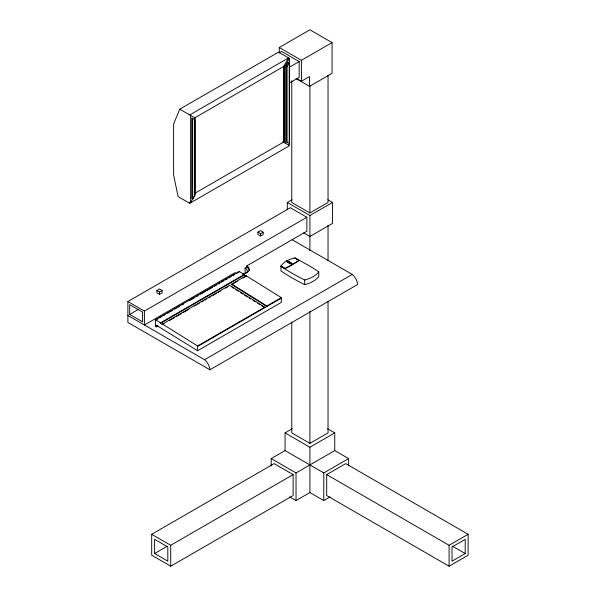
<?xml version="1.0" encoding="UTF-8"?>
<svg xmlns="http://www.w3.org/2000/svg" width="596" height="596" viewBox="0 0 596 596"><rect width="100%" height="100%" fill="white"/><g stroke="black" fill="none" stroke-linecap="round" stroke-linejoin="round"><path stroke-width="0.89" d="M271.195 465.96L271.195 458.592L296.033 472.933L334.751 450.583L334.751 432.897L309.905 447.238L309.905 492.557L296.033 500.565L289.626 496.863M164.049 323.643L162.455 324.567L160.495 323.345L244.189 275.024L244.204 274.518L239.227 271.411L155.534 319.732L155.444 326.399L156.204 326.839L157.903 326.094M160.495 323.345L160.51 322.838L244.204 274.518M162.455 324.567L162.47 324.06L229.631 285.283L264.766 307.193L264.751 307.7L261.622 305.748M281.297 297.65L266.866 305.979L266.852 306.486L231.717 284.575L231.732 284.069L246.163 275.739L281.297 297.65L281.275 302.41L197.581 350.731L197.604 345.963L264.766 307.193M229.616 285.789L229.631 285.283M239.205 271.918L239.227 271.411M242.937 278.094L246.141 276.246L246.163 275.739M189.744 114.939L288.546 57.901L284.15 65.508L284.15 142.451L289.44 145.499L289.44 58.415L278.548 52.128L179.746 109.172L173.63 123.983L173.63 175.157L178.1 196.598L189.744 203.318L288.546 146.273L288.546 144.984M189.744 203.318L189.744 202.029L190.638 202.543L195.026 194.937L195.026 117.993L179.746 109.172M192.664 199.243L194.788 195.57L194.788 119.707L191.77 117.963L191.77 198.721L192.664 199.243L192.664 118.485M285.044 142.965L285.044 66.022L289.44 58.415M286.184 65.91L288.308 62.237L289.202 62.751L289.202 143.509L286.184 141.766L286.184 65.91L287.078 66.424L287.078 142.28M287.078 66.424L289.202 62.751M279.248 52.962L279.248 47.501L309.905 29.8L332.061 42.592L332.061 73.345L309.51 86.36L296.063 78.597M279.077 52.768L281.483 51.375L299.17 61.582L299.17 77.353L289.731 82.799M194.75 117.859L283.532 66.573L283.473 142.094M289.731 67.035L299.17 61.582M279.248 47.501L301.405 60.293L332.061 42.592M296.659 78.486L301.405 81.227L309.51 76.541L309.51 86.36M287.302 209.755L287.302 202.476L291.98 199.772M292.129 239.711L352.258 274.428A9.536 5.506 60 0 1 357.622 284.501L209.904 369.781L127.879 322.429L127.879 301.531L290.341 207.728L306.873 217.279L306.873 231.196L246.811 265.876A8.389 4.843 0 0 1 243.049 273.974M156.852 290.475L159.445 288.986L162.112 290.52L162.112 292.852L159.527 294.342L156.852 292.8L156.852 290.475L159.527 292.018L162.112 290.52M257.889 232.142L260.482 230.645L263.149 232.187L263.149 234.519L260.564 236.009L257.889 234.466L257.889 232.142L260.564 233.684L263.149 232.187M129.69 314.405L142.6 321.855L142.6 312.118L129.69 304.668L129.69 314.405L138.555 309.287M291.779 80.773L291.779 202.476L309.905 212.936L328.038 202.476L328.038 75.2M127.879 301.531L144.411 311.075L306.873 217.279M287.302 202.476L309.905 215.521L332.508 202.476L332.508 223.403L309.905 236.456L303.669 232.857M245.083 273.847L245.083 268.163L246.811 267.164L246.811 265.876M156.323 319.776L157.933 318.845M159.542 317.914L161.956 316.521M163.565 315.597L165.174 314.666M167.588 313.272L169.197 312.341M170.806 311.41L172.415 310.486M174.829 309.093L176.438 308.162M178.048 307.231L179.657 306.299M182.071 304.906L183.68 303.982M189.312 300.727L194.14 297.94M196.553 296.547L198.163 295.616M200.584 294.223L205.411 291.437M207.021 290.505L212.653 287.25M214.262 286.326L216.676 284.933M218.285 284.001L219.894 283.07M221.503 282.139L223.917 280.746M225.526 279.822L227.136 278.891M228.745 277.959L231.159 276.566M232.768 275.635L234.377 274.711M236.791 273.318L238.4 272.387M156.204 326.839L157.813 325.908M169.651 320.41L174.442 317.638M176.043 316.714L181.638 313.489M183.24 312.565L188.835 309.331M194.438 306.098L196.032 305.174M197.634 304.251L199.228 303.334M201.627 301.949L203.229 301.025M204.83 300.101L206.425 299.177M208.823 297.791L210.425 296.868M212.027 295.944L216.825 293.172M218.419 292.249L220.818 290.87M225.616 288.099L228.015 286.713M231.717 284.575L237.327 281.334M197.581 346.47L281.275 298.156M127.879 315.448L204.547 359.708L352.258 274.428M330.191 496.863L323.784 500.565L323.784 472.933L285.067 450.583L285.067 432.897L292.278 428.733M271.195 458.592L285.067 450.583M151.697 534.299L274.1 463.628L293.128 474.617L293.128 495.529L170.717 566.2L151.697 555.219L151.697 534.299L170.717 545.288L293.128 474.617M291.779 322.101L291.779 432.897L309.905 443.364L328.038 432.897L328.038 301.613M154.602 553.535L167.811 561.164L167.811 546.964L154.602 539.335L154.602 553.535L167.379 546.159M323.784 472.933L348.623 458.592L348.623 465.96M326.69 474.617L345.717 463.628L468.121 534.299L468.121 555.219L449.093 566.2L326.69 495.529L326.69 474.617L449.093 545.288L468.121 534.299M465.215 553.535L452.006 561.164L452.006 546.964L465.215 539.335L465.215 553.535L452.431 546.159M286.937 260.839L286.952 260.832A12.687 7.323 0 0 1 291.608 263.521L291.593 263.79A12.687 7.323 0 0 1 286.937 261.1L286.922 260.825A12.687 7.323 0 0 0 291.593 263.529L291.623 263.536M286.937 261.1L286.952 261.093A12.687 7.323 0 0 1 287.518 261.294M284.15 65.508L285.044 66.022M282.862 141.706L283.532 142.094L194.75 193.35L194.75 117.837M327.837 199.772L332.508 202.476M295.065 257.904L299.14 260.519A157.165 90.741 0 0 1 285.044 268.654L280.969 266.3A222.554 128.49 0 0 0 304.69 280.001A27.118 15.652 0 0 0 318.785 271.858L318.785 276.507A27.118 15.652 0 0 1 304.69 284.65A222.554 128.49 0 0 1 280.969 270.957L280.969 266.047A23.535 13.589 0 0 1 295.065 257.904L295.065 258.165A222.554 128.49 0 0 1 318.785 271.858M295.065 258.165L299.14 260.519M280.969 266.047L285.044 268.394A157.165 90.741 0 0 0 299.14 260.258M155.504 324.716L197.581 350.731M327.539 428.733L334.751 432.897M334.751 450.583L348.623 458.592M285.067 432.897L309.905 447.238M309.905 492.557L323.784 500.565M244.189 275.024L246.141 276.246M231.732 284.069L266.866 305.979M231.956 287.25L233.52 288.226M235.86 289.686L238.199 291.146M240.546 292.606L242.885 294.066M244.449 295.042L247.571 296.987M249.135 297.963L250.692 298.931M253.039 300.391L255.379 301.852M257.718 303.312L260.065 304.78M155.534 319.732L160.51 322.838M162.47 324.06L197.604 345.963M291.623 263.797L291.608 263.782A12.687 7.323 0 0 0 288.069 261.51M449.093 545.288L449.093 566.2M328.038 225.266L328.038 260.646M309.905 85.668L309.905 212.936M309.905 215.521L309.905 250.633M309.905 311.149L309.905 443.364M304.69 280.001L304.69 284.65M301.405 60.293L301.405 81.227M296.033 472.933L296.033 500.565M292.316 264.713L292.092 264.326A12.881 7.435 0 0 1 286.452 261.07L286.452 260.81A12.881 7.435 0 0 1 292.092 264.065L292.092 264.326A12.881 7.435 0 0 0 291.034 263.328M260.564 233.684L260.564 236.009M190.638 115.46L190.638 202.543M170.717 545.288L170.717 566.2M159.527 292.018L159.527 294.342M144.411 311.075L144.411 324.991L234.951 272.722A8.389 4.843 0 0 0 236.068 273.266M286.452 261.07A12.881 7.435 0 0 1 287.622 261.458M288.181 261.681A12.881 7.435 0 0 1 288.717 261.92M289.231 262.173A12.881 7.435 0 0 1 289.723 262.441M290.185 262.724A12.881 7.435 0 0 1 290.625 263.022M292.092 264.065A12.881 7.435 0 0 1 286.452 260.81M245.083 268.163A6.042 3.487 0 0 1 247.139 271.657A6.042 3.487 0 0 1 242.624 274.264M204.547 359.708A9.536 5.506 60 0 1 209.904 369.781M246.811 267.164A8.389 4.843 0 0 1 249.262 270.591"/></g></svg>
